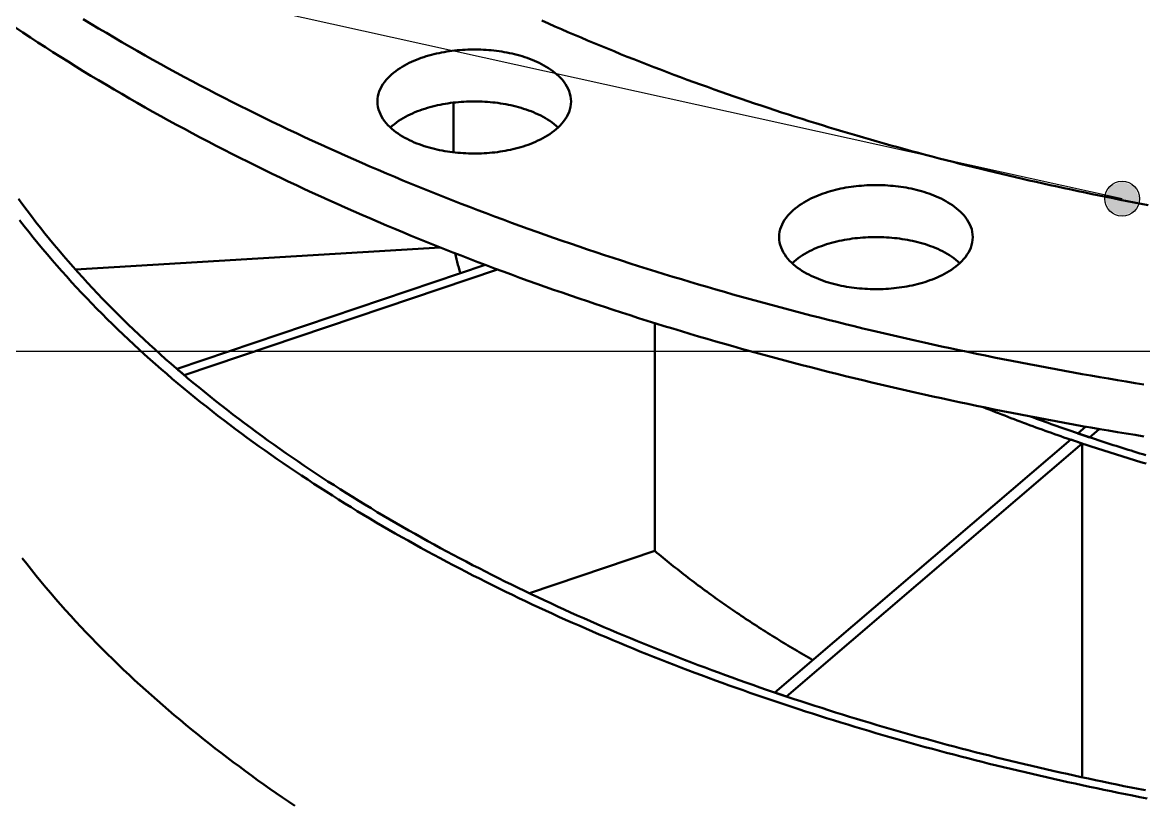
# Model space of a CAD drawing. Header units: millimetres. Extents: x 0 to 841, y 0 to 594.
# Drawn here: x 254 to 305.6, y 306 to 341.8 of the extents above; entities that cross this region are included whole.
import ezdxf

# ---------------------------------------------------------------- set-up
doc = ezdxf.new("R2010")
doc.units = ezdxf.units.MM
for name, color, linetype, lineweight in [('ACH', 7, 'CONTINUOUS', 13), ('COTA', 7, 'CONTINUOUS', 25), ('VIS', 7, 'CONTINUOUS', 50)]:
    doc.layers.add(name, color=color, linetype=linetype, lineweight=lineweight)

msp = doc.modelspace()

# ---------------------------------------------------------------- hatches: boundary and pattern name
at = {"layer": 'ACH'}
h = msp.add_hatch(color=7, dxfattribs=at)
h.dxf.hatch_style = 1
h.paths.add_polyline_path([(305.371, 333.676), (305.137, 334.242), (304.571, 334.476), (304.006, 334.242), (303.771, 333.676), (304.006, 333.11), (304.571, 332.876), (305.137, 333.11)])

# ---------------------------------------------------------------- linework, layer by layer
at = {"layer": 'COTA'}
for p, q in [((304.571, 333.676), (232.52, 349.587)), ((335.5, 326.666), (227.773, 326.666))]:
    msp.add_line(p, q, dxfattribs=at)
msp.add_circle((304.571, 333.676), 0.8, dxfattribs=at)
at = {"layer": 'VIS'}
for points in [[(256.837, 341.922), (257.188, 341.708), (257.541, 341.496), (257.895, 341.285), (258.249, 341.076), (258.604, 340.869), (258.961, 340.662), (259.318, 340.458), (259.676, 340.255), (260.035, 340.054), (260.395, 339.854), (260.755, 339.655), (261.117, 339.458), (261.479, 339.263), (261.842, 339.069), (262.206, 338.876), (262.571, 338.685), (262.936, 338.496), (263.302, 338.308), (263.669, 338.121), (264.036, 337.936), (264.405, 337.752), (264.774, 337.569), (265.143, 337.388), (265.514, 337.209), (265.885, 337.031), (266.256, 336.854), (266.629, 336.678), (267.002, 336.504), (267.375, 336.331), (267.749, 336.16), (268.124, 335.99), (268.5, 335.821), (268.876, 335.654), (269.252, 335.488), (269.63, 335.323), (270.007, 335.16), (270.386, 334.997), (270.765, 334.837), (271.144, 334.677), (271.524, 334.519), (271.904, 334.362), (272.285, 334.206), (272.667, 334.052), (273.049, 333.898), (273.432, 333.747), (273.815, 333.596), (274.198, 333.446), (274.582, 333.298), (274.967, 333.151), (275.351, 333.005), (275.737, 332.861), (276.123, 332.717), (276.509, 332.575), (276.896, 332.434), (277.283, 332.295), (277.67, 332.156), (278.058, 332.019), (278.447, 331.882), (278.836, 331.747), (279.225, 331.613), (279.614, 331.481), (280.005, 331.349), (280.395, 331.219), (280.786, 331.09), (281.177, 330.961), (281.568, 330.834), (281.96, 330.709), (282.353, 330.584), (282.745, 330.46), (283.138, 330.338), (283.531, 330.216), (283.925, 330.096), (284.319, 329.977), (284.713, 329.859), (285.108, 329.742), (285.503, 329.626), (285.898, 329.511), (286.294, 329.398), (286.69, 329.285), (287.086, 329.173), (287.482, 329.063), (287.879, 328.954), (288.276, 328.845), (288.674, 328.738), (289.071, 328.632), (289.469, 328.527), (289.868, 328.422), (290.266, 328.319), (290.665, 328.217), (291.064, 328.116), (291.463, 328.016), (291.863, 327.918), (292.262, 327.82), (292.662, 327.723), (293.063, 327.627), (293.463, 327.532), (293.864, 327.438), (294.265, 327.345), (294.666, 327.254), (295.068, 327.163), (295.469, 327.073), (295.871, 326.984), (296.274, 326.897), (296.676, 326.81), (297.078, 326.724), (297.481, 326.639), (297.884, 326.555), (298.287, 326.472), (298.691, 326.391), (299.094, 326.31), (299.498, 326.23), (299.902, 326.151), (300.306, 326.073), (300.711, 325.996), (301.115, 325.92), (301.52, 325.845), (301.925, 325.771), (302.33, 325.698), (302.735, 325.625), (303.14, 325.554), (303.546, 325.484), (303.952, 325.415), (304.358, 325.346), (304.764, 325.279), (305.17, 325.212), (305.576, 325.147)], [(277.906, 341.855), (278.206, 341.722), (278.506, 341.589), (278.806, 341.458), (279.107, 341.328), (279.408, 341.198), (279.71, 341.07), (280.012, 340.942), (280.315, 340.816), (280.618, 340.69), (280.921, 340.566), (281.224, 340.442), (281.528, 340.319), (281.833, 340.197), (282.138, 340.076), (282.443, 339.956), (282.748, 339.837), (283.054, 339.719), (283.36, 339.602), (283.667, 339.485), (283.974, 339.37), (284.281, 339.255), (284.588, 339.141), (284.896, 339.028), (285.204, 338.916), (285.513, 338.805), (285.822, 338.695), (286.131, 338.586), (286.44, 338.477), (286.75, 338.37), (287.06, 338.263), (287.37, 338.157), (287.681, 338.052), (287.992, 337.948), (288.303, 337.845), (288.615, 337.742), (288.926, 337.641), (289.238, 337.54), (289.551, 337.44), (289.863, 337.341), (290.176, 337.242), (290.489, 337.145), (290.802, 337.048), (291.116, 336.952), (291.43, 336.857), (291.744, 336.763), (292.058, 336.67), (292.373, 336.577), (292.687, 336.485), (293.002, 336.394), (293.318, 336.304), (293.633, 336.215), (293.949, 336.126), (294.265, 336.038), (294.581, 335.951), (294.897, 335.865), (295.214, 335.78), (295.531, 335.695), (295.848, 335.611), (296.165, 335.528), (296.482, 335.445), (296.8, 335.364), (297.117, 335.283), (297.435, 335.203), (297.754, 335.124), (298.072, 335.045), (298.39, 334.967), (298.709, 334.89), (299.028, 334.814), (299.347, 334.739), (299.666, 334.664), (299.986, 334.59), (300.305, 334.517), (300.625, 334.444), (300.945, 334.372), (301.265, 334.301), (301.586, 334.231), (301.906, 334.161), (302.227, 334.092), (302.547, 334.024), (302.868, 333.957), (303.189, 333.89), (303.51, 333.824), (303.832, 333.759), (304.153, 333.695), (304.475, 333.631), (304.797, 333.568), (305.119, 333.505), (305.441, 333.444), (305.763, 333.383)], [(277.906, 341.855), (278.206, 341.722), (278.506, 341.589), (278.806, 341.458), (279.107, 341.328), (279.408, 341.198), (279.71, 341.07), (280.012, 340.942), (280.315, 340.816), (280.618, 340.69), (280.921, 340.566), (281.224, 340.442), (281.528, 340.319), (281.833, 340.197), (282.138, 340.076), (282.443, 339.956), (282.748, 339.837), (283.054, 339.719), (283.36, 339.602), (283.667, 339.485), (283.974, 339.37), (284.281, 339.255), (284.588, 339.141), (284.896, 339.028), (285.204, 338.916), (285.513, 338.805), (285.822, 338.695), (286.131, 338.586), (286.44, 338.477), (286.75, 338.37), (287.06, 338.263), (287.37, 338.157), (287.681, 338.052), (287.992, 337.948), (288.303, 337.845), (288.615, 337.742), (288.926, 337.641), (289.238, 337.54), (289.551, 337.44), (289.863, 337.341), (290.176, 337.242), (290.489, 337.145), (290.802, 337.048), (291.116, 336.952), (291.43, 336.857), (291.744, 336.763), (292.058, 336.67), (292.373, 336.577), (292.687, 336.485), (293.002, 336.394), (293.318, 336.304), (293.633, 336.215), (293.949, 336.126), (294.265, 336.038), (294.581, 335.951), (294.897, 335.865), (295.214, 335.78), (295.531, 335.695), (295.848, 335.611), (296.165, 335.528), (296.482, 335.445), (296.8, 335.364), (297.117, 335.283), (297.435, 335.203), (297.754, 335.124), (298.072, 335.045), (298.39, 334.967), (298.709, 334.89), (299.028, 334.814), (299.347, 334.739), (299.666, 334.664), (299.986, 334.59), (300.305, 334.517), (300.625, 334.444), (300.945, 334.372), (301.265, 334.301), (301.586, 334.231), (301.906, 334.161), (302.227, 334.092), (302.547, 334.024), (302.868, 333.957), (303.189, 333.89), (303.51, 333.824), (303.832, 333.759), (304.153, 333.695), (304.475, 333.631), (304.797, 333.568), (305.119, 333.505), (305.441, 333.444), (305.763, 333.383)], [(253.718, 341.536), (254.06, 341.308), (254.404, 341.081), (254.748, 340.855), (255.094, 340.632), (255.44, 340.41), (255.788, 340.189), (256.136, 339.97), (256.486, 339.753), (256.837, 339.538), (257.188, 339.324), (257.541, 339.112), (257.895, 338.901), (258.249, 338.692), (258.604, 338.484), (258.961, 338.278), (259.318, 338.073), (259.676, 337.87), (260.035, 337.669), (260.395, 337.469), (260.755, 337.271), (261.117, 337.074), (261.479, 336.878), (261.842, 336.684), (262.206, 336.492), (262.571, 336.301), (262.936, 336.111), (263.302, 335.923), (263.669, 335.736), (264.036, 335.551), (264.405, 335.367), (264.774, 335.185), (265.143, 335.004), (265.514, 334.824), (265.885, 334.646), (266.256, 334.469), (266.629, 334.294), (267.002, 334.12), (267.375, 333.947), (267.749, 333.775), (268.124, 333.605), (268.5, 333.437), (268.876, 333.269), (269.252, 333.103), (269.63, 332.939), (270.007, 332.775), (270.386, 332.613), (270.765, 332.452), (271.144, 332.293), (271.524, 332.134), (271.904, 331.977), (272.285, 331.822), (272.667, 331.667), (273.049, 331.514), (273.432, 331.362), (273.815, 331.211), (274.198, 331.062), (274.582, 330.914), (274.967, 330.767), (275.351, 330.621), (275.737, 330.476), (276.123, 330.333), (276.509, 330.191), (276.896, 330.05), (277.283, 329.91), (277.67, 329.771), (278.058, 329.634), (278.447, 329.498), (278.836, 329.363), (279.225, 329.229), (279.614, 329.096), (280.005, 328.965), (280.395, 328.834), (280.786, 328.705), (281.177, 328.577), (281.568, 328.45), (281.96, 328.324), (282.353, 328.199), (282.745, 328.076), (283.138, 327.953), (283.531, 327.832), (283.925, 327.712), (284.319, 327.592), (284.713, 327.474), (285.108, 327.357), (285.503, 327.242), (285.898, 327.127), (286.294, 327.013), (286.69, 326.9), (287.086, 326.789), (287.482, 326.678), (287.879, 326.569), (288.276, 326.461), (288.674, 326.353), (289.071, 326.247), (289.469, 326.142), (289.868, 326.038), (290.266, 325.935), (290.665, 325.833), (291.064, 325.732), (291.463, 325.632), (291.863, 325.533), (292.262, 325.435), (292.662, 325.338), (293.063, 325.242), (293.463, 325.148), (293.864, 325.054), (294.265, 324.961), (294.666, 324.869), (295.068, 324.778), (295.469, 324.689), (295.871, 324.6), (296.274, 324.512), (296.676, 324.425), (297.078, 324.339), (297.481, 324.255), (297.884, 324.171), (298.287, 324.088), (298.691, 324.006), (299.094, 323.925), (299.498, 323.845), (299.902, 323.766), (300.306, 323.688), (300.711, 323.611), (301.115, 323.535), (301.52, 323.46), (301.925, 323.386), (302.33, 323.313), (302.735, 323.241), (303.14, 323.17), (303.546, 323.099), (303.952, 323.03), (304.358, 322.962), (304.764, 322.894), (305.17, 322.828), (305.576, 322.762)], [(270.352, 338.139), (270.357, 338.26), (270.374, 338.379), (270.402, 338.497), (270.439, 338.611), (270.486, 338.723), (270.542, 338.83), (270.604, 338.933), (270.674, 339.032), (270.749, 339.126), (270.829, 339.216), (270.914, 339.302), (271.003, 339.384), (271.095, 339.461), (271.191, 339.535), (271.289, 339.606), (271.389, 339.673), (271.492, 339.736), (271.597, 339.796), (271.703, 339.854), (271.811, 339.908), (271.92, 339.96), (272.03, 340.008), (272.142, 340.054), (272.254, 340.098), (272.368, 340.139), (272.482, 340.178), (272.597, 340.214), (272.713, 340.249), (272.83, 340.281), (272.946, 340.311), (273.064, 340.338), (273.182, 340.364), (273.3, 340.388), (273.419, 340.41), (273.538, 340.43), (273.657, 340.448), (273.777, 340.464), (273.897, 340.478), (274.017, 340.49), (274.137, 340.501), (274.258, 340.51), (274.378, 340.517), (274.499, 340.522), (274.619, 340.526), (274.74, 340.528), (274.861, 340.528), (274.982, 340.526), (275.102, 340.522), (275.223, 340.517), (275.343, 340.51), (275.464, 340.501), (275.584, 340.49), (275.704, 340.478), (275.824, 340.464), (275.944, 340.448), (276.063, 340.43), (276.182, 340.41), (276.301, 340.388), (276.419, 340.364), (276.537, 340.338), (276.655, 340.311), (276.771, 340.281), (276.888, 340.249), (277.004, 340.214), (277.119, 340.178), (277.233, 340.139), (277.347, 340.098), (277.459, 340.054), (277.571, 340.008), (277.681, 339.96), (277.79, 339.908), (277.898, 339.854), (278.004, 339.796), (278.109, 339.736), (278.212, 339.673), (278.312, 339.606), (278.41, 339.535), (278.506, 339.461), (278.598, 339.384), (278.687, 339.302), (278.772, 339.216), (278.852, 339.126), (278.927, 339.032), (278.997, 338.933), (279.059, 338.83), (279.115, 338.723), (279.162, 338.611), (279.199, 338.497), (279.227, 338.379), (279.244, 338.26), (279.249, 338.139)], [(277.946, 336.45), (277.839, 336.394), (277.729, 336.341), (277.619, 336.291), (277.507, 336.243), (277.394, 336.198), (277.28, 336.156), (277.166, 336.116), (277.05, 336.078), (276.934, 336.043), (276.817, 336.01), (276.699, 335.979), (276.581, 335.95), (276.463, 335.924), (276.344, 335.899), (276.225, 335.876), (276.105, 335.856), (275.985, 335.837), (275.865, 335.82), (275.744, 335.805), (275.623, 335.792), (275.502, 335.78), (275.381, 335.771), (275.26, 335.763), (275.139, 335.757), (275.017, 335.753), (274.896, 335.751), (274.774, 335.751), (274.653, 335.752), (274.531, 335.755), (274.41, 335.76), (274.289, 335.766), (274.167, 335.775), (274.046, 335.785), (273.926, 335.797), (273.805, 335.811), (273.684, 335.827), (273.564, 335.845), (273.444, 335.864), (273.325, 335.886), (273.206, 335.909), (273.087, 335.935), (272.969, 335.962), (272.851, 335.992), (272.734, 336.024), (272.617, 336.058), (272.501, 336.094), (272.386, 336.133), (272.271, 336.174), (272.158, 336.218), (272.046, 336.264), (271.934, 336.312), (271.824, 336.364), (271.716, 336.418), (271.609, 336.475), (271.503, 336.536), (271.4, 336.599), (271.298, 336.666), (271.199, 336.737), (271.103, 336.811), (271.01, 336.889), (270.92, 336.971), (270.835, 337.057), (270.753, 337.147), (270.677, 337.242), (270.607, 337.341), (270.544, 337.445), (270.488, 337.552), (270.44, 337.664), (270.402, 337.779), (270.374, 337.898), (270.357, 338.018), (270.352, 338.139)], [(270.945, 336.947), (271.036, 337.028), (271.13, 337.104), (271.227, 337.177), (271.326, 337.247), (271.428, 337.312), (271.532, 337.375), (271.637, 337.434), (271.745, 337.491), (271.853, 337.544), (271.964, 337.595), (272.075, 337.643), (272.187, 337.688), (272.301, 337.731), (272.415, 337.771), (272.53, 337.809), (272.646, 337.845), (272.763, 337.878), (272.88, 337.909), (272.998, 337.938), (273.116, 337.965), (273.234, 337.99), (273.353, 338.013), (273.473, 338.034), (273.593, 338.054), (273.713, 338.071), (273.833, 338.086), (273.953, 338.1), (274.074, 338.111), (274.195, 338.121), (274.316, 338.129), (274.437, 338.135), (274.558, 338.14), (274.679, 338.142), (274.8, 338.143), (274.922, 338.142), (275.043, 338.14), (275.164, 338.135), (275.285, 338.129), (275.406, 338.121), (275.527, 338.111), (275.648, 338.1), (275.768, 338.086), (275.888, 338.071), (276.008, 338.054), (276.128, 338.034), (276.248, 338.013), (276.367, 337.99), (276.485, 337.965), (276.603, 337.938), (276.721, 337.909), (276.838, 337.878), (276.955, 337.845), (277.071, 337.809), (277.186, 337.771), (277.3, 337.731), (277.414, 337.688), (277.526, 337.643), (277.637, 337.595), (277.748, 337.544), (277.856, 337.491), (277.964, 337.434), (278.069, 337.375), (278.173, 337.312), (278.275, 337.247), (278.374, 337.177), (278.471, 337.104), (278.565, 337.028), (278.656, 336.947)], [(273.849, 335.806), (273.849, 338.088)], [(279.249, 338.139), (279.243, 338.015), (279.226, 337.892), (279.196, 337.771), (279.156, 337.653), (279.107, 337.539), (279.049, 337.429), (278.982, 337.324), (278.909, 337.223), (278.831, 337.127), (278.746, 337.036), (278.657, 336.949), (278.565, 336.866), (278.468, 336.787), (278.369, 336.713), (278.267, 336.642), (278.162, 336.574), (278.055, 336.511), (277.946, 336.45)], [(288.81, 331.912), (288.816, 332.033), (288.833, 332.152), (288.861, 332.27), (288.898, 332.384), (288.945, 332.495), (289.001, 332.603), (289.063, 332.706), (289.133, 332.804), (289.208, 332.899), (289.288, 332.989), (289.373, 333.075), (289.462, 333.156), (289.554, 333.234), (289.65, 333.308), (289.748, 333.379), (289.848, 333.445), (289.951, 333.509), (290.056, 333.569), (290.162, 333.627), (290.27, 333.681), (290.379, 333.732), (290.489, 333.781), (290.601, 333.827), (290.713, 333.871), (290.827, 333.912), (290.941, 333.951), (291.056, 333.987), (291.172, 334.021), (291.288, 334.053), (291.405, 334.083), (291.523, 334.111), (291.641, 334.137), (291.759, 334.161), (291.878, 334.183), (291.997, 334.202), (292.116, 334.22), (292.236, 334.237), (292.356, 334.251), (292.476, 334.263), (292.596, 334.274), (292.717, 334.283), (292.837, 334.29), (292.958, 334.295), (293.078, 334.299), (293.199, 334.3), (293.32, 334.3), (293.441, 334.299), (293.561, 334.295), (293.682, 334.29), (293.802, 334.283), (293.923, 334.274), (294.043, 334.263), (294.163, 334.251), (294.283, 334.237), (294.403, 334.22), (294.522, 334.202), (294.641, 334.183), (294.76, 334.161), (294.878, 334.137), (294.996, 334.111), (295.114, 334.083), (295.23, 334.053), (295.347, 334.021), (295.463, 333.987), (295.578, 333.951), (295.692, 333.912), (295.806, 333.871), (295.918, 333.827), (296.03, 333.781), (296.14, 333.732), (296.249, 333.681), (296.357, 333.627), (296.463, 333.569), (296.568, 333.509), (296.671, 333.445), (296.771, 333.379), (296.869, 333.308), (296.965, 333.234), (297.057, 333.156), (297.146, 333.075), (297.231, 332.989), (297.311, 332.899), (297.386, 332.804), (297.456, 332.706), (297.518, 332.603), (297.574, 332.495), (297.621, 332.384), (297.658, 332.27), (297.686, 332.152), (297.703, 332.033), (297.708, 331.912)], [(253.855, 333.671), (254.053, 333.401), (254.252, 333.134), (254.454, 332.868), (254.658, 332.604), (254.864, 332.341), (255.072, 332.08), (255.282, 331.821), (255.495, 331.564), (255.709, 331.308), (255.926, 331.054), (256.144, 330.801), (256.364, 330.551), (256.586, 330.302), (256.81, 330.054), (257.036, 329.808), (257.264, 329.564), (257.493, 329.322), (257.724, 329.081), (257.957, 328.842), (258.191, 328.604), (258.427, 328.368), (258.665, 328.134), (258.904, 327.901), (259.145, 327.67), (259.387, 327.44), (259.631, 327.212), (259.876, 326.986), (260.123, 326.761), (260.371, 326.538), (260.62, 326.316), (260.871, 326.096), (261.123, 325.877), (261.377, 325.66), (261.631, 325.444), (261.887, 325.23), (262.145, 325.017), (262.403, 324.806), (262.663, 324.597), (262.924, 324.388), (263.186, 324.182), (263.449, 323.976), (263.713, 323.772), (263.978, 323.57), (264.245, 323.369), (264.512, 323.169), (264.781, 322.971), (265.05, 322.774), (265.321, 322.579), (265.592, 322.385), (265.865, 322.192), (266.139, 322.001), (266.413, 321.811), (266.688, 321.622), (266.965, 321.435), (267.242, 321.249), (267.52, 321.065), (267.799, 320.882), (268.079, 320.7), (268.359, 320.519), (268.641, 320.34), (268.923, 320.162), (269.206, 319.985), (269.49, 319.809), (269.775, 319.635), (270.06, 319.462), (270.346, 319.29), (270.633, 319.12), (270.921, 318.951), (271.209, 318.783), (271.499, 318.616), (271.788, 318.45), (272.079, 318.286), (272.37, 318.123), (272.662, 317.961), (272.954, 317.8), (273.247, 317.64), (273.541, 317.482), (273.835, 317.324), (274.13, 317.168), (274.426, 317.013), (274.722, 316.859), (275.019, 316.707), (275.316, 316.555), (275.614, 316.405), (275.913, 316.255), (276.212, 316.107), (276.511, 315.96), (276.811, 315.814), (277.112, 315.669), (277.413, 315.525), (277.715, 315.382), (278.017, 315.241), (278.32, 315.1), (278.623, 314.961), (278.927, 314.822), (279.231, 314.685), (279.535, 314.548), (279.84, 314.413), (280.146, 314.279), (280.452, 314.145), (280.758, 314.013), (281.065, 313.882), (281.373, 313.752), (281.68, 313.622), (281.988, 313.494), (282.297, 313.367), (282.606, 313.241), (282.915, 313.116), (283.225, 312.991), (283.535, 312.868), (283.846, 312.746), (284.157, 312.625), (284.468, 312.504), (284.78, 312.385), (285.092, 312.267), (285.404, 312.149), (285.717, 312.033), (286.03, 311.917), (286.344, 311.802), (286.658, 311.689), (286.972, 311.576), (287.286, 311.464), (287.601, 311.353), (287.916, 311.243), (288.232, 311.134), (288.547, 311.026), (288.863, 310.919), (289.18, 310.813), (289.496, 310.707), (289.813, 310.603), (290.131, 310.499), (290.448, 310.397), (290.766, 310.295), (291.084, 310.194), (291.403, 310.094), (291.721, 309.995), (292.04, 309.896), (292.36, 309.799), (292.679, 309.702), (292.999, 309.607), (293.319, 309.512), (293.639, 309.418), (293.96, 309.325), (294.28, 309.233), (294.601, 309.141), (294.922, 309.051), (295.244, 308.961), (295.566, 308.872), (295.888, 308.784), (296.21, 308.697), (296.532, 308.61), (296.855, 308.525), (297.178, 308.44), (297.501, 308.356), (297.824, 308.273), (298.147, 308.191), (298.471, 308.109), (298.795, 308.029), (299.119, 307.949), (299.443, 307.87), (299.768, 307.791), (300.092, 307.714), (300.417, 307.637), (300.742, 307.562), (301.067, 307.487), (301.393, 307.412), (301.718, 307.339), (302.044, 307.266), (302.37, 307.194), (302.696, 307.123), (303.022, 307.053), (303.349, 306.983), (303.675, 306.915), (304.002, 306.847), (304.329, 306.779), (304.656, 306.713), (304.983, 306.647), (305.311, 306.582), (305.638, 306.518)], [(253.912, 332.688), (254.119, 332.422), (254.327, 332.157), (254.538, 331.893), (254.752, 331.631), (254.967, 331.371), (255.184, 331.113), (255.403, 330.857), (255.625, 330.602), (255.848, 330.349), (256.073, 330.097), (256.3, 329.847), (256.528, 329.599), (256.759, 329.353), (256.991, 329.108), (257.225, 328.865), (257.461, 328.624), (257.699, 328.384), (257.938, 328.146), (258.179, 327.909), (258.421, 327.674), (258.665, 327.441), (258.91, 327.209), (259.157, 326.979), (259.405, 326.75), (259.655, 326.524), (259.906, 326.298), (260.159, 326.074), (260.413, 325.852), (260.668, 325.632), (260.925, 325.412), (261.183, 325.195), (261.442, 324.979), (261.703, 324.764), (261.964, 324.551), (262.227, 324.34), (262.491, 324.13), (262.757, 323.921), (263.023, 323.714), (263.291, 323.508), (263.559, 323.304), (263.829, 323.101), (264.1, 322.9), (264.372, 322.7), (264.645, 322.502), (264.919, 322.304), (265.194, 322.109), (265.47, 321.915), (265.747, 321.722), (266.025, 321.53), (266.304, 321.34), (266.583, 321.151), (266.864, 320.964), (267.146, 320.778), (267.428, 320.593), (267.711, 320.41), (267.995, 320.227), (268.28, 320.047), (268.566, 319.867), (268.853, 319.689), (269.14, 319.512), (269.428, 319.336), (269.717, 319.162), (270.007, 318.989), (270.297, 318.817), (270.589, 318.647), (270.881, 318.477), (271.173, 318.309), (271.467, 318.142), (271.761, 317.977), (272.055, 317.812), (272.351, 317.649), (272.647, 317.487), (272.943, 317.326), (273.241, 317.166), (273.539, 317.008), (273.837, 316.85), (274.136, 316.694), (274.436, 316.539), (274.737, 316.385), (275.038, 316.233), (275.339, 316.081), (275.641, 315.931), (275.944, 315.781), (276.247, 315.633), (276.551, 315.486), (276.855, 315.34), (277.16, 315.195), (277.465, 315.052), (277.771, 314.909), (278.077, 314.767), (278.384, 314.627), (278.692, 314.487), (278.999, 314.349), (279.308, 314.212), (279.616, 314.075), (279.926, 313.94), (280.235, 313.806), (280.545, 313.673), (280.856, 313.541), (281.167, 313.41), (281.478, 313.28), (281.79, 313.151), (282.102, 313.023), (282.415, 312.896), (282.728, 312.77), (283.042, 312.645), (283.356, 312.521), (283.67, 312.398), (283.984, 312.276), (284.3, 312.155), (284.615, 312.034), (284.931, 311.915), (285.247, 311.797), (285.563, 311.68), (285.88, 311.564), (286.197, 311.449), (286.515, 311.334), (286.833, 311.221), (287.151, 311.109), (287.47, 310.997), (287.788, 310.886), (288.108, 310.777), (288.427, 310.668), (288.747, 310.56), (289.067, 310.454), (289.387, 310.348), (289.708, 310.243), (290.029, 310.138), (290.35, 310.035), (290.672, 309.933), (290.994, 309.831), (291.316, 309.731), (291.639, 309.631), (291.961, 309.533), (292.284, 309.435), (292.607, 309.338), (292.931, 309.242), (293.255, 309.146), (293.579, 309.052), (293.903, 308.958), (294.228, 308.866), (294.552, 308.774), (294.877, 308.683), (295.203, 308.593), (295.528, 308.504), (295.854, 308.415), (296.18, 308.328), (296.506, 308.241), (296.832, 308.155), (297.159, 308.07), (297.486, 307.986), (297.813, 307.903), (298.14, 307.82), (298.467, 307.738), (298.795, 307.657), (299.123, 307.577), (299.451, 307.498), (299.779, 307.42), (300.108, 307.342), (300.436, 307.265), (300.765, 307.189), (301.094, 307.114), (301.423, 307.04), (301.752, 306.966), (302.082, 306.893), (302.412, 306.821), (302.742, 306.75), (303.072, 306.68), (303.402, 306.61), (303.732, 306.541), (304.063, 306.473), (304.394, 306.406), (304.724, 306.339), (305.055, 306.273), (305.387, 306.208), (305.718, 306.144)], [(296.405, 330.223), (296.298, 330.167), (296.188, 330.114), (296.078, 330.064), (295.966, 330.016), (295.853, 329.971), (295.739, 329.929), (295.625, 329.889), (295.509, 329.851), (295.393, 329.816), (295.276, 329.783), (295.158, 329.752), (295.04, 329.723), (294.922, 329.696), (294.803, 329.672), (294.684, 329.649), (294.564, 329.628), (294.444, 329.61), (294.324, 329.593), (294.203, 329.578), (294.082, 329.565), (293.961, 329.553), (293.84, 329.544), (293.719, 329.536), (293.598, 329.53), (293.476, 329.526), (293.355, 329.524), (293.233, 329.523), (293.112, 329.525), (292.99, 329.528), (292.869, 329.533), (292.748, 329.539), (292.626, 329.548), (292.505, 329.558), (292.385, 329.57), (292.264, 329.584), (292.143, 329.6), (292.023, 329.617), (291.903, 329.637), (291.784, 329.659), (291.665, 329.682), (291.546, 329.708), (291.428, 329.735), (291.31, 329.765), (291.193, 329.797), (291.076, 329.831), (290.96, 329.867), (290.845, 329.906), (290.73, 329.947), (290.617, 329.99), (290.505, 330.036), (290.393, 330.085), (290.283, 330.136), (290.175, 330.191), (290.068, 330.248), (289.962, 330.308), (289.859, 330.372), (289.757, 330.439), (289.658, 330.509), (289.562, 330.584), (289.469, 330.661), (289.379, 330.743), (289.294, 330.83), (289.212, 330.92), (289.136, 331.015), (289.066, 331.114), (289.003, 331.217), (288.947, 331.325), (288.899, 331.437), (288.861, 331.552), (288.833, 331.67), (288.816, 331.791), (288.81, 331.912)], [(289.404, 330.72), (289.495, 330.8), (289.589, 330.877), (289.686, 330.95), (289.785, 331.019), (289.887, 331.085), (289.991, 331.148), (290.096, 331.207), (290.204, 331.264), (290.312, 331.317), (290.423, 331.368), (290.534, 331.415), (290.646, 331.461), (290.76, 331.503), (290.874, 331.544), (290.989, 331.582), (291.105, 331.617), (291.222, 331.651), (291.339, 331.682), (291.457, 331.711), (291.575, 331.738), (291.693, 331.763), (291.812, 331.786), (291.932, 331.807), (292.052, 331.826), (292.172, 331.844), (292.292, 331.859), (292.412, 331.872), (292.533, 331.884), (292.654, 331.894), (292.775, 331.902), (292.896, 331.908), (293.017, 331.913), (293.138, 331.915), (293.259, 331.916), (293.381, 331.915), (293.502, 331.913), (293.623, 331.908), (293.744, 331.902), (293.865, 331.894), (293.986, 331.884), (294.107, 331.872), (294.227, 331.859), (294.347, 331.844), (294.467, 331.826), (294.587, 331.807), (294.707, 331.786), (294.826, 331.763), (294.944, 331.738), (295.062, 331.711), (295.18, 331.682), (295.297, 331.651), (295.414, 331.617), (295.53, 331.582), (295.645, 331.544), (295.759, 331.503), (295.873, 331.461), (295.985, 331.415), (296.096, 331.368), (296.207, 331.317), (296.315, 331.264), (296.423, 331.207), (296.528, 331.148), (296.632, 331.085), (296.734, 331.019), (296.833, 330.95), (296.93, 330.877), (297.024, 330.8), (297.115, 330.72)], [(297.708, 331.912), (297.702, 331.788), (297.685, 331.665), (297.655, 331.544), (297.615, 331.426), (297.566, 331.312), (297.508, 331.202), (297.441, 331.097), (297.368, 330.996), (297.289, 330.9), (297.205, 330.808), (297.116, 330.721), (297.024, 330.639), (296.927, 330.56), (296.828, 330.485), (296.726, 330.414), (296.621, 330.347), (296.514, 330.283), (296.405, 330.223)], [(273.233, 331.441), (256.474, 330.427)], [(273.92, 331.17), (273.952, 331.038), (273.985, 330.906), (274.018, 330.775), (274.053, 330.643), (274.088, 330.512), (274.125, 330.381), (274.162, 330.251)], [(275.308, 330.637), (261.144, 325.859)], [(275.867, 330.428), (261.478, 325.573)], [(283.105, 317.503), (283.105, 327.963)], [(261.144, 325.859), (261.2, 325.811), (261.255, 325.764), (261.311, 325.716), (261.367, 325.668), (261.423, 325.621), (261.478, 325.573)], [(298.185, 324.109), (298.327, 324.052), (298.468, 323.995), (298.61, 323.939), (298.752, 323.883), (298.894, 323.827), (299.036, 323.771), (299.178, 323.716), (299.321, 323.661), (299.463, 323.606), (299.605, 323.552), (299.748, 323.498), (299.891, 323.444), (300.034, 323.391), (300.177, 323.337), (300.32, 323.284), (300.463, 323.232), (300.606, 323.179), (300.749, 323.127), (300.893, 323.075), (301.036, 323.024), (301.18, 322.972), (301.324, 322.921), (301.468, 322.87), (301.612, 322.82), (301.756, 322.77), (301.9, 322.72), (302.044, 322.67), (302.188, 322.621), (302.333, 322.571), (302.477, 322.523), (302.622, 322.474), (302.766, 322.426), (302.911, 322.378), (303.056, 322.33), (303.201, 322.282), (303.346, 322.235), (303.491, 322.188), (303.636, 322.141), (303.782, 322.095), (303.927, 322.048), (304.072, 322.002), (304.218, 321.957), (304.364, 321.911), (304.509, 321.866), (304.655, 321.821), (304.801, 321.776), (304.947, 321.732), (305.093, 321.688), (305.239, 321.644), (305.385, 321.6), (305.531, 321.557), (305.678, 321.513)], [(300.368, 323.677), (300.502, 323.627), (300.636, 323.577), (300.77, 323.527), (300.905, 323.478), (301.04, 323.429), (301.174, 323.38), (301.309, 323.331), (301.444, 323.283), (301.579, 323.235), (301.714, 323.187), (301.849, 323.139), (301.984, 323.092), (302.119, 323.045), (302.255, 322.998), (302.39, 322.951), (302.526, 322.905), (302.661, 322.859), (302.797, 322.813), (302.933, 322.767), (303.069, 322.722), (303.205, 322.677), (303.341, 322.632), (303.477, 322.587), (303.613, 322.542), (303.749, 322.498), (303.885, 322.454), (304.022, 322.41), (304.158, 322.367), (304.295, 322.323), (304.431, 322.28), (304.568, 322.237), (304.705, 322.195), (304.842, 322.152), (304.979, 322.11), (305.116, 322.068), (305.253, 322.026), (305.39, 321.985), (305.527, 321.944), (305.664, 321.903)], [(301.034, 323.551), (300.863, 323.493)], [(302.906, 323.211), (302.542, 322.899)], [(303.522, 323.103), (303.074, 322.72)], [(302.207, 322.614), (288.618, 311.002)], [(302.207, 322.614), (302.739, 322.434)], [(302.542, 322.899), (302.631, 322.869), (302.719, 322.839), (302.808, 322.809), (302.896, 322.779), (302.985, 322.75), (303.074, 322.72)], [(302.739, 322.434), (289.15, 310.823)], [(302.739, 307.114), (302.739, 322.434)], [(283.105, 317.503), (277.343, 315.559)], [(283.105, 317.503), (283.198, 317.425), (283.291, 317.348), (283.384, 317.27), (283.477, 317.193), (283.57, 317.116), (283.664, 317.04), (283.758, 316.964), (283.852, 316.887), (283.946, 316.812), (284.041, 316.736), (284.136, 316.661), (284.231, 316.586), (284.326, 316.511), (284.421, 316.437), (284.517, 316.363), (284.613, 316.289), (284.709, 316.216), (284.805, 316.142), (284.902, 316.069), (284.998, 315.996), (285.095, 315.924), (285.192, 315.852), (285.289, 315.78), (285.387, 315.708), (285.484, 315.636), (285.582, 315.565), (285.68, 315.494), (285.778, 315.423), (285.877, 315.353), (285.975, 315.283), (286.074, 315.213), (286.173, 315.143), (286.272, 315.074), (286.371, 315.004), (286.471, 314.936), (286.57, 314.867), (286.67, 314.798), (286.77, 314.73), (286.87, 314.662), (286.97, 314.595), (287.071, 314.527), (287.172, 314.46), (287.272, 314.393), (287.373, 314.326), (287.474, 314.26), (287.576, 314.194), (287.677, 314.128), (287.779, 314.062), (287.88, 313.996), (287.982, 313.931), (288.084, 313.866), (288.186, 313.801), (288.289, 313.737), (288.391, 313.673), (288.494, 313.609), (288.597, 313.545), (288.7, 313.481), (288.803, 313.418), (288.906, 313.355), (289.009, 313.292), (289.113, 313.229), (289.217, 313.167), (289.32, 313.105), (289.424, 313.043), (289.528, 312.981), (289.633, 312.919), (289.737, 312.858), (289.841, 312.797), (289.946, 312.736), (290.051, 312.676), (290.156, 312.615), (290.26, 312.555), (290.366, 312.495)], [(254.021, 317.18), (254.235, 316.907), (254.451, 316.635), (254.669, 316.365), (254.89, 316.098), (255.112, 315.831), (255.337, 315.567), (255.564, 315.305), (255.793, 315.044), (256.024, 314.785), (256.257, 314.528), (256.492, 314.272), (256.728, 314.019), (256.967, 313.767), (257.208, 313.517), (257.45, 313.268), (257.694, 313.022), (257.94, 312.777), (258.187, 312.534), (258.436, 312.292), (258.687, 312.052), (258.94, 311.814), (259.194, 311.578), (259.449, 311.343), (259.707, 311.11), (259.965, 310.879), (260.225, 310.649), (260.487, 310.421), (260.75, 310.195), (261.014, 309.97), (261.28, 309.747), (261.547, 309.525), (261.815, 309.305), (262.085, 309.087), (262.356, 308.87), (262.628, 308.655), (262.901, 308.441), (263.176, 308.229), (263.452, 308.019), (263.729, 307.81), (264.007, 307.602), (264.286, 307.396), (264.566, 307.192), (264.848, 306.989), (265.13, 306.787), (265.414, 306.587), (265.698, 306.389), (265.984, 306.191), (266.27, 305.996), (266.558, 305.802)], [(288.618, 311.002), (288.707, 310.972), (288.795, 310.942), (288.884, 310.912), (288.973, 310.882), (289.061, 310.853), (289.15, 310.823)]]:
    msp.add_lwpolyline(points, dxfattribs=at)

doc.saveas('drawing.dxf')
